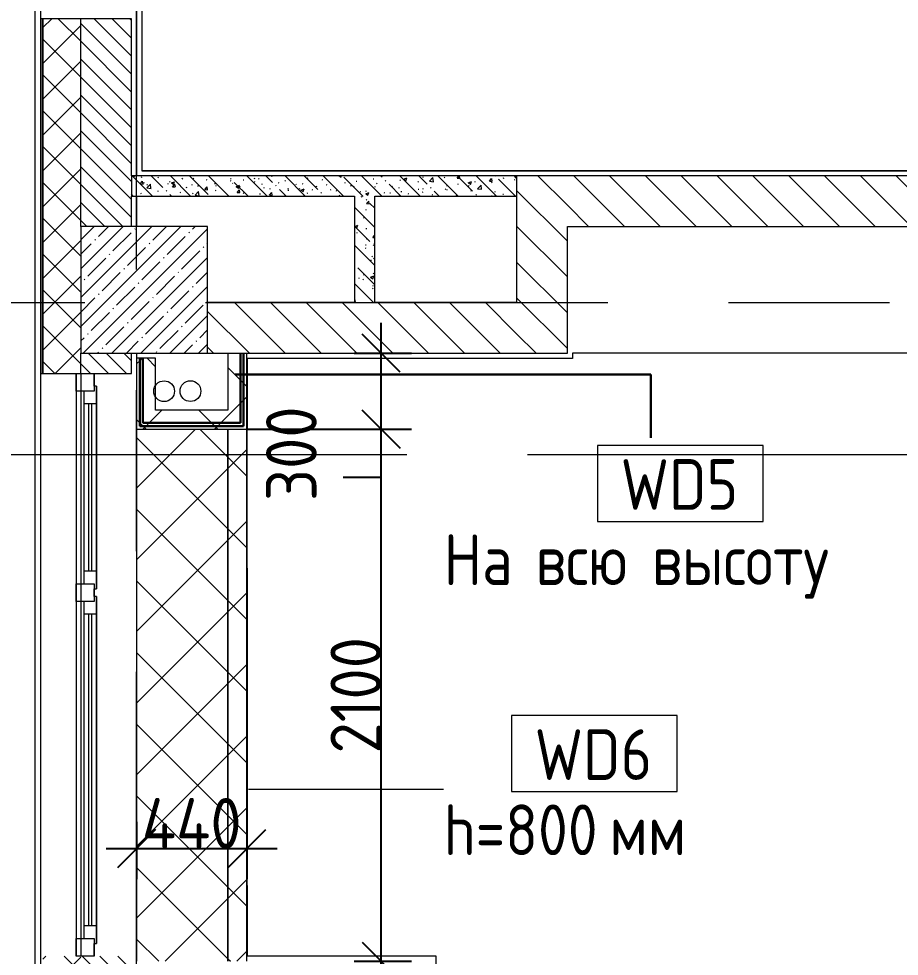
# Model space of a CAD drawing. Header units: millimetres. Extents: x -4029 to 232974, y -8553 to 104777.
# Drawn here: x -355 to 3120, y 8520 to 12220 of the extents above; entities that cross this region are included whole.
import ezdxf

# ---------------------------------------------------------------- set-up
doc = ezdxf.new("R2010")
doc.units = ezdxf.units.MM
doc.linetypes.add('Осевая', pattern=[3175, 635, -476.25, 1587.5, -476.25])
for name, color, linetype, lineweight in [('5.1) Перегародка WD6', 6, 'Continuous', 9), ('5.2) Перег WD5', 3, 'Continuous', 30), ('A-AREA-BNDY', 7, 'Continuous', 9), ('A-DETL', 7, 'Continuous', 9), ('A-GLAZ', 7, 'Continuous', 9), ('A-WALL', 7, 'Continuous', 9), ('A-WALL-1', 7, 'Continuous', 13), ('A-WALL-IDEN', 7, 'Continuous', 9), ('I-WALL', 7, 'Continuous', 9), ('S-COLS', 7, 'Continuous', 9), ('Оси', 7, 'Continuous', 9), ('Оси-2', 7, 'Осевая', 9)]:
    doc.layers.add(name, color=color, linetype=linetype, lineweight=lineweight)
for name, color, linetype, lineweight, true_color in [('A-FLOR-1', 7, 'Continuous', 9, 0xaaaaaa), ('A-WALL-3', 7, 'Continuous', 9, 0xff80c0), ('I-WALL-1', 7, 'Continuous', 9, 0x787878), ('I-WALL-2', 7, 'Continuous', 9, 0x008040)]:
    doc.layers.add(name, color=color, linetype=linetype, lineweight=lineweight, true_color=true_color)
doc.styles.add('GOST Common_1', font='', dxfattribs={"width": 0.9, "height": 200})
doc.styles.add('ISOCPEUR_1', font='isocpeur.ttf', dxfattribs={"width": 0.9, "height": 200})
doc.styles.get('GOST Common_1').set_extended_font_data('GOST Common')
doc.dimstyles.new('ISO-2_0_0_9К_Средний_округл2', dxfattribs={"dimscale": 304.8, "dimtxt": 199.196235, "dimasz": 0.492126, "dimexe": 0.393701, "dimexo": 0, "dimgap": 0, "dimtad": 1, "dimdec": 0, "dimrnd": 10, "dimzin": 0, "dimdsep": 46, "dimtxsty": 'ISOCPEUR_1', "dimblk1": 'OBLIQUE', "dimblk2": 'OBLIQUE', "dimsah": 1, "dimcen": 0.09, "dimdle": 0.393701, "dimazin": 0, "dimtfac": 1, "dimtdec": 4, "dimtix": 1, "dimtmove": 1, "dimatfit": 3, "dimfxl": 1, "dimtvp": 1, "dimtolj": 1, "dimtzin": 0, "dimarcsym": 2})
doc.dimstyles.new('ISO-2_0_0_9К_Средний_округл2_1', dxfattribs={"dimscale": 304.8, "dimtxt": 199.196235, "dimasz": 0.492126, "dimexe": 0.393701, "dimexo": 0, "dimgap": 0, "dimtad": 1, "dimdec": 0, "dimrnd": 10, "dimzin": 0, "dimdsep": 46, "dimtxsty": 'ISOCPEUR_1', "dimblk1": 'OBLIQUE', "dimblk2": 'OBLIQUE', "dimsah": 1, "dimcen": 0.09, "dimdle": 0.393701, "dimazin": 0, "dimtfac": 1, "dimtdec": 4, "dimtix": 1, "dimtmove": 0, "dimatfit": 3, "dimfxl": 1, "dimtvp": 1, "dimtolj": 1, "dimtzin": 0, "dimarcsym": 2})
pattern_1 = [(135, (0, 0), (-70.7107, -70.7107), [])]
pattern_2 = [(135, (0, 0), (-75.4342, -75.4342), [106.68, -17.78, 3.556, -17.78]), (135, (0, 75.39), (-75.4342, -75.4342), []), (50, (0, 0), (127.5292, -11.1576), [13.335, -146.685]), (355, (0, 0), (-24.6697, 133.74), [10.668, -117.348]), (100.451, (10.63, -0.93), (102.8597, 122.5818), [11.333, -124.663]), (46.184, (0, 35.56), (189.7552, -29.4304), [20.002, -220.027]), (96.636, (15.81, 33.1), (166.1822, 173.1996), [17, -186.995]), (351.184, (0, 35.56), (166.184, 173.1976), [16.002, -176.022]), (21, (17.78, 26.67), (106.1303, -71.586), [13.335, -146.685]), (326, (17.78, 26.67), (43.2619, 128.9318), [10.668, -117.348]), (71.451, (26.62, 20.7), (149.392, 57.345), [11.333, -124.663]), (37.5, (0, 0), (2.16223, 59.18836), [3.353, -112.573, 3.353, -115.773, -117.793]), (37.5, (0, 0), (2.16223, 59.18836), [-235.052, 3.353, -114.44]), (7.5, (0, 0), (46.77386, 70.12615), [3.353, -64.567, 3.353, -109.906, -44.894]), (7.5, (0, 0), (46.77386, 70.12615), [-181.178, 3.353, -41.542]), (327.5, (-39.65, 0), (94.91367, -4.0101), [3.353, -41.097, 3.353, -135.331, -184.023]), (327.5, (-39.65, 0), (94.91367, -4.0101), [-183.134, 3.353, -180.67]), (317.5, (-57.43, 0), (103.6906, 17.7988), [3.353, -54.432, 3.353, -88.748, -130.683]), (317.5, (-57.43, 0), (103.6906, 17.7988), [-149.885, 3.353, -127.33])]
pattern_3 = [(315, (26871.94, 23549), (141.4214, 141.4214), []), (45, (26871.94, 23549), (-141.4214, 141.4214), [])]
pattern_4 = [(45, (0, 0), (-141.4214, 141.4214), []), (135, (0, 0), (-141.4214, -141.4214), [])]

# ---------------------------------------------------------------- blocks, each defined once
blk = doc.blocks.new('120_Окно_СКБ_2Ст - 120_Окно_СКБ_2Ст 2300х2500 _мал створка справа_-22272277-План монтажа стен и перегородок 1 этажа в осях 1-12')
at = {"layer": 'A-GLAZ'}
for p, q in [((-1150, -127), (-1150, -57)), ((-1150, -57), (-1080, -57)), ((1150, -57), (-1150, -57)), ((-1080, -57), (-1080, -127)), ((250, -127), (250, -57)), ((250, -57), (320, -57)), ((320, -57), (320, -127)), ((1080, -127), (1080, -57)), ((1080, -57), (1150, -57)), ((1150, -57), (1150, -127)), ((250, -87), (-1080, -87)), ((-1080, -87), (-1080, -127)), ((-1030, -137), (-1030, -87)), ((-1030, -107), (200, -107)), ((200, -137), (200, -87)), ((250, -127), (250, -87)), ((1080, -87), (320, -87)), ((320, -87), (320, -127)), ((370, -137), (370, -87)), ((370, -107), (1030, -107)), ((1030, -137), (1030, -87)), ((1080, -127), (1080, -87)), ((-1080, -127), (-1150, -127)), ((-1150, -127), (-1100, -127)), ((-1080, -127), (-1100, -127)), ((-1100, -127), (-1100, -137)), ((-1100, -137), (270, -137)), ((270, -137), (-1100, -137)), ((200, -117), (-1030, -117)), ((320, -127), (250, -127)), ((270, -127), (250, -127)), ((270, -127), (300, -127)), ((270, -137), (270, -127)), ((320, -127), (300, -127)), ((300, -127), (300, -137)), ((300, -137), (1100, -137)), ((1100, -137), (300, -137)), ((1030, -117), (370, -117)), ((1150, -127), (1080, -127)), ((1100, -127), (1080, -127)), ((1100, -127), (1150, -127)), ((1100, -137), (1100, -127))]:
    blk.add_line(p, q, dxfattribs=at)
blk = doc.blocks.new('BSC_Колонна _Прямоугольная - 500х500-V58-План монтажа стен и перегородок 1 этажа в осях 1-12')
at = {"layer": 'S-COLS'}
h = blk.add_hatch(dxfattribs=at)
h.set_pattern_fill('FP_89', color=256, style=0, pattern_type=2)
h.set_pattern_definition([(45, (-140, -11150), (-57.0246, 57.0246), []), (45, (-82.975, -11150), (-57.0246, 57.0246), [100.806, -20.161, 3.353, -16.808])])
h.paths.add_polyline_path([(250, -250), (250, 250), (-250, 250), (-250, -250), (119.7, -250)])
for p, q in [((250, 250), (-250, 250)), ((-250, 250), (-250, -250)), ((250, -250), (250, 250)), ((-250, -250), (250, -250))]:
    blk.add_line(p, q, dxfattribs=at)
blk = doc.blocks.new('Зашивка приборов отопления14 - Зашивка приборов отопления-33280456-План монтажа стен и перегородок 1 этажа в осях 1-12')
at = {"layer": 'A-WALL-3'}
h = blk.add_hatch(dxfattribs=at)
h.set_pattern_fill('FP_107', color=256, style=0, pattern_type=2)
h.set_pattern_definition(pattern_3)
h.paths.add_polyline_path([(35371.9, 23439), (35371.9, 23079), (37471.9, 23079), (37471.9, 23439), (35477.6, 23439)])
h = blk.add_hatch(dxfattribs=at)
h.set_pattern_fill('FP_107', color=256, style=0, pattern_type=2)
h.set_pattern_definition(pattern_3)
h.paths.add_polyline_path([(35371.9, 23004), (37471.9, 23004), (37471.9, 23079), (35371.9, 23079)])
for p, q in [((37471.9, 23439), (35371.9, 23439)), ((35371.9, 23079), (37471.9, 23079)), ((37471.9, 23079), (35371.9, 23079)), ((35371.9, 23004), (37471.9, 23004))]:
    blk.add_line(p, q, dxfattribs=at)
blk = doc.blocks.new('_Oblique')
at = {"color": 0, "linetype": 'ByBlock', "lineweight": -2}
blk.add_line((-0.5, -0.5), (0.5, 0.5), dxfattribs=at)
blk = doc.blocks.new('DIMBLOCK39-План монтажа стен и перегородок 1 этажа в осях 1-12')
at = {"layer": '5.1) Перегародка WD6', "color": 0, "lineweight": -2, "transparency": 16777216}
for p, q in [((1075.1, 8380), (1075.1, 10720)), ((545, 10600), (1195.1, 10600)), ((969.1, 8500), (1195.1, 8500))]:
    blk.add_line(p, q, dxfattribs=at)
at = {"layer": 'Defpoints', "color": 0, "transparency": 16777216}
for p in [(545, 10600), (1075.1, 10600), (969.1, 8500)]:
    blk.add_point(p, dxfattribs=at)
at = {"layer": '5.1) Перегародка WD6', "color": 0, "lineweight": -2, "transparency": 16777216, "xscale": 150, "yscale": 150, "zscale": 150}
for p, rotation in [((1075.1, 10600), 90), ((1075.1, 8500), 270)]:
    blk.add_blockref('_Oblique', p, dxfattribs=dict(at, rotation=rotation))
at = {"layer": '5.1) Перегародка WD6', "color": 0, "transparency": 16777216, "insert": (975.1, 9550), "char_height": 200, "width": 565.411, "attachment_point": 5, "rotation": 90, "style": 'ISOCPEUR_1'}
blk.add_mtext('\\A1;2100', dxfattribs=at)
blk = doc.blocks.new('DIMBLOCK40-План монтажа стен и перегородок 1 этажа в осях 1-12')
at = {"layer": '5.2) Перег WD5', "color": 0, "lineweight": -2, "transparency": 16777216}
for p, q in [((1075.1, 10480), (1075.1, 11020)), ((969.1, 10900), (1195.1, 10900)), ((545, 10600), (1195.1, 10600)), ((1075.1, 10410.9), (1075.1, 10600)), ((925.1, 10410.9), (1075.1, 10410.9))]:
    blk.add_line(p, q, dxfattribs=at)
at = {"layer": 'Defpoints', "color": 0, "transparency": 16777216}
for p in [(969.1, 10900), (1075.1, 10900), (545, 10600)]:
    blk.add_point(p, dxfattribs=at)
at = {"layer": '5.2) Перег WD5', "color": 0, "lineweight": -2, "transparency": 16777216, "xscale": 150, "yscale": 150, "zscale": 150}
for p, rotation in [((1075.1, 10900), 90), ((1075.1, 10600), 270)]:
    blk.add_blockref('_Oblique', p, dxfattribs=dict(at, rotation=rotation))
at = {"layer": '5.2) Перег WD5', "color": 0, "transparency": 16777216, "insert": (620.8, 10316.6), "char_height": 200, "width": 455.087, "attachment_point": 1, "rotation": 90, "line_spacing_factor": 1.149209, "style": 'ISOCPEUR_1'}
blk.add_mtext('\\A1;300', dxfattribs=at)
blk = doc.blocks.new('DIMBLOCK60-План монтажа стен и перегородок 1 этажа в осях 1-12')
at = {"layer": '5.1) Перегародка WD6', "color": 0, "lineweight": -2, "transparency": 16777216}
for p, q in [((545, 10051.5), (545, 8824.6)), ((110, 9050.6), (110, 8824.6)), ((-10, 8944.6), (665, 8944.6))]:
    blk.add_line(p, q, dxfattribs=at)
at = {"layer": 'Defpoints', "color": 0, "transparency": 16777216}
for p in [(545, 10051.5), (110, 9050.6), (545, 8944.6)]:
    blk.add_point(p, dxfattribs=at)
at = {"layer": '5.1) Перегародка WD6', "color": 0, "lineweight": -2, "transparency": 16777216, "xscale": 150, "yscale": 150, "zscale": 150, "rotation": 180}
blk.add_blockref('_Oblique', (110, 8944.6), dxfattribs=at)
at = {"layer": '5.1) Перегародка WD6', "color": 0, "lineweight": -2, "transparency": 16777216, "xscale": 150, "yscale": 150, "zscale": 150}
blk.add_blockref('_Oblique', (545, 8944.6), dxfattribs=at)
at = {"layer": '5.1) Перегародка WD6', "color": 0, "transparency": 16777216, "insert": (327.5, 9044.6), "char_height": 200, "width": 501.055, "attachment_point": 5, "style": 'ISOCPEUR_1'}
blk.add_mtext('\\A1;440', dxfattribs=at)
blk = doc.blocks.new('М_стена2 - Типоразмер-30678229-План монтажа стен и перегородок 1 этажа в осях 1-12')
at = {"layer": 'A-WALL-IDEN'}
for p, q in [((3.258, 1.523), (-3.273, 1.523)), ((-3.273, 1.523), (-3.273, -1.477)), ((3.258, -1.477), (3.258, 1.523)), ((-3.273, -1.477), (3.258, -1.477))]:
    blk.add_line(p, q, dxfattribs=at)

msp = doc.modelspace()

# ---------------------------------------------------------------- hatches: boundary and pattern name
at = {"layer": 'A-WALL'}
h = msp.add_hatch(dxfattribs=at)
h.set_pattern_fill('FP_6', color=256, style=0, pattern_type=2)
h.set_pattern_definition([(45, (0, 0), (-70.7107, 70.7107), []), (135, (0, 0), (-70.7107, -70.7107), [])])
h.paths.add_polyline_path([(-260, -100), (-110, -100), (-110, 3670.0001), (-260, 3670.0001), (-260, -6.7419)])
h.paths.add_polyline_path([(-260, 5220.0001), (-110, 5220.0001), (-110, 5620.0001), (-260, 5620.0001), (-260, 5520)])
h.paths.add_polyline_path([(-152.5333, 7320.0001), (-110, 7320.0001), (-110, 8520), (-260, 8520), (-260, 7320.0001)])
h.paths.add_polyline_path([(-199.3896, 10820), (-110, 10820), (-110, 12220), (-260, 12220), (-260, 10820)])
h.paths.add_polyline_path([(-110, 13120), (-110.5881, 15350), (-260, 15350), (-260, 13120), (-154.3027, 13120)])
h = msp.add_hatch(dxfattribs=at)
h.set_pattern_fill('FP_31', color=256, style=0, pattern_type=2)
h.set_pattern_definition([(135, (0, 0), (-35.35534, -35.35534), [])])
h.paths.add_polyline_path([(-110, 7900), (90, 7900), (90, 8520), (-110, 8520), (-110, 8473.1086)])
h.paths.add_polyline_path([(-110, 10820), (90, 10820), (90, 10900), (-110, 10900)])
h.paths.add_polyline_path([(90, 11400), (90, 12220), (-110, 12220), (-110, 11400), (55.7143, 11400)])
h.paths.add_polyline_path([(-110, 13120), (90, 13120), (90, 14700), (-110, 14700), (-110, 13243.0245)])
at = {"layer": 'I-WALL'}
h = msp.add_hatch(dxfattribs=at)
h.set_pattern_fill('FP_18', color=256, style=0, pattern_type=2)
h.set_pattern_definition(pattern_1)
h.paths.add_polyline_path([(1810, 10900), (1810, 11600), (1610, 11600), (1610, 10900), (1664.2616, 10900)])
h = msp.add_hatch(dxfattribs=at)
h.set_pattern_fill('FP_18', color=256, style=0, pattern_type=2)
h.set_pattern_definition(pattern_1)
h.paths.add_polyline_path([(3730, 11400), (4060, 11400), (4060, 11600), (1810, 11600), (1810, 11400), (3622.8853, 11400)])
h = msp.add_hatch(dxfattribs=at)
h.set_pattern_fill('FP_18', color=256, style=0, pattern_type=2)
h.set_pattern_definition(pattern_1)
h.paths.add_polyline_path([(390, 10900), (1610, 10900), (1610, 11100), (390, 11100), (390, 10968.1818)])
at = {"layer": 'I-WALL-1'}
h = msp.add_hatch(dxfattribs=at)
h.set_pattern_fill('FP_43', color=256, style=0, pattern_type=2)
h.set_pattern_definition(pattern_2)
h.paths.add_polyline_path([(110, 11520), (1610, 11520), (1610, 11600), (90, 11600), (90, 11520)])
h = msp.add_hatch(dxfattribs=at)
h.set_pattern_fill('FP_43', color=256, style=0, pattern_type=2)
h.set_pattern_definition(pattern_2)
h.paths.add_polyline_path([(1050, 11100), (1050, 11520), (970, 11520), (970, 11100)])
at = {"layer": 'I-WALL-2'}
h = msp.add_hatch(dxfattribs=at)
h.set_pattern_fill('FP_104', color=256, style=0, pattern_type=2)
h.set_pattern_definition(pattern_4)
h.paths.add_polyline_path([(110, 10612.5), (122.5, 10612.5), (122.5, 10880), (110, 10880), (110, 10625)])
h = msp.add_hatch(dxfattribs=at)
h.set_pattern_fill('FP_104', color=256, style=0, pattern_type=2)
h.set_pattern_definition(pattern_4)
h.paths.add_polyline_path([(122.5, 10625), (135, 10625), (135, 10880), (122.5, 10880), (122.5, 10625.4664)])
h = msp.add_hatch(dxfattribs=at)
h.set_pattern_fill('FP_104', color=256, style=0, pattern_type=2)
h.set_pattern_definition(pattern_4)
h.paths.add_polyline_path([(185, 10675), (185, 10880), (135, 10880), (135, 10675)])
h = msp.add_hatch(dxfattribs=at)
h.set_pattern_fill('FP_104', color=256, style=0, pattern_type=2)
h.set_pattern_definition(pattern_4)
h.paths.add_polyline_path([(520, 10625), (520, 10900), (470, 10900), (470, 10625)])
h = msp.add_hatch(dxfattribs=at)
h.set_pattern_fill('FP_104', color=256, style=0, pattern_type=2)
h.set_pattern_definition(pattern_4)
h.paths.add_polyline_path([(520, 10612.5), (532.5, 10612.5), (532.5, 10900), (520, 10900), (520, 10625)])
h = msp.add_hatch(dxfattribs=at)
h.set_pattern_fill('FP_104', color=256, style=0, pattern_type=2)
h.set_pattern_definition(pattern_4)
h.paths.add_polyline_path([(545, 10600), (545, 10900), (532.5, 10900), (532.5, 10600)])
h = msp.add_hatch(dxfattribs=at)
h.set_pattern_fill('FP_104', color=256, style=0, pattern_type=2)
h.set_pattern_definition(pattern_4)
h.paths.add_polyline_path([(259.6929, 10625), (470, 10625), (470, 10675), (135, 10675), (135, 10625)])
h = msp.add_hatch(dxfattribs=at)
h.set_pattern_fill('FP_104', color=256, style=0, pattern_type=2)
h.set_pattern_definition(pattern_4)
h.paths.add_polyline_path([(390, 10612.5), (520, 10612.5), (520, 10625), (122.5, 10625), (122.5, 10612.5), (259.6929, 10612.5)])
h = msp.add_hatch(dxfattribs=at)
h.set_pattern_fill('FP_104', color=256, style=0, pattern_type=2)
h.set_pattern_definition(pattern_4)
h.paths.add_polyline_path([(390, 10600), (532.5, 10600), (532.5, 10612.5), (110, 10612.5), (110, 10600), (259.6929, 10600)])

# ---------------------------------------------------------------- linework, layer by layer
at = {"layer": '5.1) Перегародка WD6', "color": 18, "true_color": 0x000000}
msp.add_line((552.0734, 9179.8713), (1321.4032, 9179.8713), dxfattribs=at)
at = {"layer": '5.2) Перег WD5'}
for p, q in [((122.5, 10880), (122.5, 10612.5)), ((135, 10880), (135, 10625)), ((520, 10625), (520, 10900)), ((532.5, 10612.5), (532.5, 10900)), ((135, 10625), (520, 10625)), ((122.5, 10612.5), (532.5, 10612.5))]:
    msp.add_line(p, q, dxfattribs=at)
at = {"layer": '5.2) Перег WD5', "color": 18, "true_color": 0x000000}
for p, q in [((498.4044, 10816.4673), (2139.9532, 10816.4673)), ((2139.9532, 10816.4673), (2139.9532, 10566.4731))]:
    msp.add_line(p, q, dxfattribs=at)
at = {"layer": 'A-AREA-BNDY', "flags": 128}
msp.add_lwpolyline([(9952.5856, 15879.2239), (9952.5856, 14892.2335), (9952.5856, 14719.2239), (9779.576, 14719.2239), (9092.5856, 14719.2239), (8972.5856, 14719.2239), (8192.5856, 14719.2239), (8072.5856, 14719.2239), (7098.5001, 14719.2239), (7098.5001, 14574), (6781.0001, 14574), (6781.0001, 10879), (3539.5, 10879), (3539.5, 10900), (1830.5, 10900), (1830.5, 10879), (546, 10879), (546, 10599.5), (545, 10599.5), (545, 8799.5), (546, 8799.5), (546, 8521), (1291, 8521), (1291, 7921)], dxfattribs=at)
msp.add_lwpolyline([(6539.0001, 14299), (6139.0001, 14299), (6139.0001, 14959), (4681.0001, 14959), (4681.0001, 14579), (3109, 14579), (3109, 14959), (461, 14959), (461, 14409), (131, 14409), (131, 11621), (4081, 11621), (4081, 11121), (6239.0001, 11121), (6239.0001, 11421), (6539.0001, 11421)], close=True, dxfattribs=at)
at = {"layer": 'A-DETL'}
for centre in [(218.5844, 10750.139), (322.4113, 10750.4641)]:
    msp.add_circle(centre, 41, dxfattribs=at)
at = {"layer": 'A-FLOR-1'}
for p, q in [((130, 14405), (130, 11620)), ((130, 11620), (4080, 11620))]:
    msp.add_line(p, q, dxfattribs=at)
at = {"layer": 'A-WALL'}
for p, q in [((-290, 7205.0001), (-290, 15380)), ((-268, 7320.0001), (-268, 15358)), ((90, 12220), (-268, 12220)), ((90, 11600), (90, 12220)), ((90, 11400), (90, 11520)), ((90, 10820), (90, 10900)), ((-268, 10820), (90, 10820)), ((-110, 10820), (-110, 8520))]:
    msp.add_line(p, q, dxfattribs=at)
at = {"layer": 'A-WALL-1'}
for p, q in [((-263, 12220), (-263, 10820)), ((-260, 12220), (-260, 10820)), ((-110, 11400), (-110, 12220)), ((90, 11600), (90, 11520)), ((1610, 11600), (1610, 11520)), ((970, 11100), (1050, 11100)), ((-110, 10820), (-110, 10900))]:
    msp.add_line(p, q, dxfattribs=at)
at = {"layer": 'I-WALL'}
for p, q in [((110, 14405), (110, 11600)), ((4060, 11600), (90, 11600)), ((90, 11520), (970, 11520)), ((110, 11520), (110, 11400)), ((970, 11520), (970, 11100)), ((1050, 11520), (1610, 11520)), ((1050, 11100), (1050, 11520)), ((1610, 11520), (1610, 11100)), ((1810, 10900), (1810, 11400)), ((1810, 11400), (3560, 11400)), ((970, 11100), (390, 11100)), ((1610, 11100), (1050, 11100)), ((110, 10900), (110, 8500)), ((390, 10900), (1810, 10900))]:
    msp.add_line(p, q, dxfattribs=at)
at = {"layer": 'I-WALL-2'}
for p, q in [((185, 10880), (110, 10880)), ((185, 10675), (185, 10880)), ((470, 10900), (470, 10675)), ((545, 10600), (545, 10900)), ((470, 10675), (185, 10675)), ((110, 10600), (545, 10600))]:
    msp.add_line(p, q, dxfattribs=at)
at = {"layer": 'Оси'}
msp.add_line((-1958.7494, 10500), (541.2506, 10500), dxfattribs=at)
at = {"layer": 'Оси-2'}
for p, q in [((110, 593.7414), (110, 12880)), ((-728.7494, 11100), (36035.9723, 11100)), ((541.2506, 10500), (36035.9723, 10500))]:
    msp.add_line(p, q, dxfattribs=at)

# ---------------------------------------------------------------- block references
at = {"layer": '5.1) Перегародка WD6', "color": 18, "true_color": 0x000000, "rotation": 90.0000000000001}
msp.add_blockref('Зашивка приборов отопления14 - Зашивка приборов отопления-33280456-План монтажа стен и перегородок 1 этажа в осях 1-12', (23549, -26871.9441), dxfattribs=at)
at = {"layer": '5.1) Перегародка WD6', "color": 18, "true_color": 0x000000, "xscale": 99.99999999999993, "yscale": 99.99999999999993, "zscale": 99.99999999999993}
msp.add_blockref('М_стена2 - Типоразмер-30678229-План монтажа стен и перегородок 1 этажа в осях 1-12', (1917.2611, 9317.868), dxfattribs=at)
at = {"layer": '5.2) Перег WD5', "color": 18, "true_color": 0x000000, "xscale": 99.99999999999993, "yscale": 99.99999999999993, "zscale": 99.99999999999993}
msp.add_blockref('М_стена2 - Типоразмер-30678229-План монтажа стен и перегородок 1 этажа в осях 1-12', (2256.5611, 10384.019), dxfattribs=at)
at = {"layer": 'A-GLAZ', "rotation": 89.99999999999991}
msp.add_blockref('120_Окно_СКБ_2Ст - 120_Окно_СКБ_2Ст 2300х2500 _мал створка справа_-22272277-План монтажа стен и перегородок 1 этажа в осях 1-12', (-185, 9670), dxfattribs=at)
at = {"layer": 'S-COLS'}
msp.add_blockref('BSC_Колонна _Прямоугольная - 500х500-V58-План монтажа стен и перегородок 1 этажа в осях 1-12', (140, 11150), dxfattribs=at)

# ---------------------------------------------------------------- texts
at = {"layer": '5.1) Перегародка WD6', "color": 18, "true_color": 0x000000, "char_height": 200, "attachment_point": 1, "style": 'GOST Common_1'}
for s, insert, width in [('\\fGOST Common|b0|i0|c204|p34|;\\W.9; ', (1619.0594, 10185.1444), 79.367062), ('\\fGOST Common|b0|i0|c204|p34|;\\W.9; ', (2077.45, 10185.1444), 79.367062), ('WD6', (1680.7716, 9415.895), 584.430187), ('h=800', (1321.4032, 9118.9934), 793.670625), ('мм', (1976.2469, 9118.9934), 360.759375)]:
    msp.add_mtext(s, dxfattribs=dict(at, insert=insert, width=width))
at = {"layer": '5.2) Перег WD5', "color": 18, "true_color": 0x000000, "char_height": 200, "attachment_point": 1, "style": 'GOST Common_1'}
for s, insert, width in [('WD5', (2020.0716, 10482.046), 584.430187), ('На', (1321.4032, 10185.1444), 360.759375), ('всю', (1684.5438, 10185.1444), 476.202375), ('высоту', (2142.9344, 10185.1444), 981.2655)]:
    msp.add_mtext(s, dxfattribs=dict(at, insert=insert, width=width))

# ---------------------------------------------------------------- dimensions: what is measured, and where the dimension line sits
at = {"layer": '5.1) Перегародка WD6', "color": 18, "true_color": 0x000000}
dim = msp.add_linear_dim(base=(1075.1462, 10600), p1=(969.0802, 8500), p2=(545, 10600), angle=90, dimstyle='ISO-2_0_0_9К_Средний_округл2_1', override={"dimpost": '<>', "dimfxl": 2142.39211}, dxfattribs=at)
dim.commit()
dim.dimension.update_dxf_attribs({"geometry": 'DIMBLOCK39-План монтажа стен и перегородок 1 этажа в осях 1-12', "text_midpoint": (975.1462, 9550)})
dim = msp.add_linear_dim(base=(545, 8944.5647), p1=(110, 9050.6307), p2=(545, 10051.518), dimstyle='ISO-2_0_0_9К_Средний_округл2_1', override={"dimpost": '<>', "dimfxl": 1091.329586}, dxfattribs=at)
dim.commit()
dim.dimension.update_dxf_attribs({"geometry": 'DIMBLOCK60-План монтажа стен и перегородок 1 этажа в осях 1-12', "text_midpoint": (327.5, 9044.5647)})
at = {"layer": '5.2) Перег WD5', "color": 18, "true_color": 0x000000}
dim = msp.add_linear_dim(base=(1075.1462, 10900), p1=(545, 10600), p2=(969.0802, 10900), angle=90, dimstyle='ISO-2_0_0_9К_Средний_округл2', override={"dimpost": '<>', "dimfxl": 519.465109}, dxfattribs=at)
dim.commit()
dim.dimension.update_dxf_attribs({"geometry": 'DIMBLOCK40-План монтажа стен и перегородок 1 этажа в осях 1-12', "text_midpoint": (947.1884, 10410.8531), "dimtype": 160, "text_rotation": 90})

doc.saveas('drawing.dxf')
